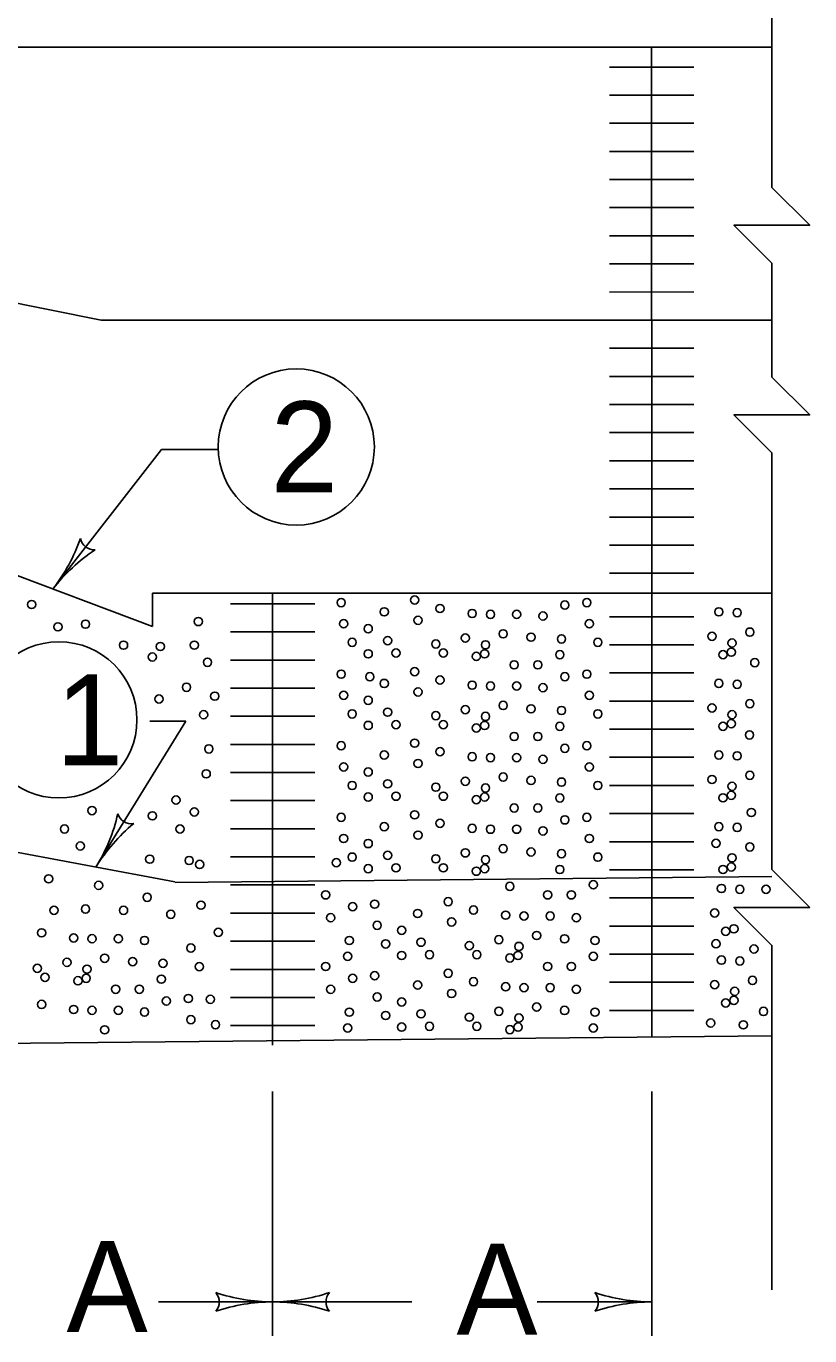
# Model space of a CAD drawing. Extents: x 997.6 to 1036.9, y 998.9 to 1022.5.
# Drawn here: x 1012.239 to 1013.961, y 1017.443 to 1020.321 of the extents above; entities that cross this region are included whole.
import ezdxf

# ---------------------------------------------------------------- set-up
doc = ezdxf.new("R2010")
doc.units = 0
doc.layers.add('Level 1', color=7, linetype='Continuous')

msp = doc.modelspace()

# ---------------------------------------------------------------- linework, layer by layer
at = {"layer": 'Level 1'}
for p, q in [((1013.8778, 1020.0916), (1013.8778, 1020.7233)), ((1007.2996, 1020.2749), (1013.8778, 1020.2749)), ((1013.6135, 1019.0749), (1013.6134, 1020.2749)), ((1013.5207, 1020.2311), (1013.7061, 1020.2311)), ((1013.5207, 1020.1693), (1013.7061, 1020.1693)), ((1013.5207, 1020.1075), (1013.7061, 1020.1074)), ((1013.5208, 1020.0457), (1013.7061, 1020.0457)), ((1013.5208, 1019.9838), (1013.7061, 1019.9839)), ((1013.5207, 1019.9221), (1013.7061, 1019.9221)), ((1013.5208, 1019.8603), (1013.7061, 1019.8603)), ((1013.5208, 1019.7984), (1013.7062, 1019.7985)), ((1011.9535, 1019.7649), (1012.4035, 1019.6749)), ((1013.5208, 1019.7367), (1013.7062, 1019.7368)), ((1012.4035, 1019.6749), (1013.8778, 1019.6749)), ((1013.5208, 1019.6132), (1013.7061, 1019.6131)), ((1013.5208, 1019.5513), (1013.7062, 1019.5513)), ((1013.5208, 1019.4895), (1013.7062, 1019.4895)), ((1013.5208, 1019.4278), (1013.7062, 1019.4277)), ((1012.5358, 1019.3908), (1012.2973, 1019.0841)), ((1012.6608, 1019.3908), (1012.5358, 1019.3908)), ((1013.5208, 1019.3658), (1013.7062, 1019.3659)), ((1013.5208, 1019.3041), (1013.7062, 1019.3041)), ((1013.8778, 1018.5927), (1013.8778, 1019.2583)), ((1013.5208, 1019.2423), (1013.7062, 1019.2423)), ((1013.5208, 1019.1805), (1013.7062, 1019.1805)), ((1012.1276, 1019.1478), (1012.5161, 1019.002)), ((1013.5208, 1019.1187), (1013.7063, 1019.1188)), ((1012.5161, 1019.0749), (1012.5161, 1019.002)), ((1012.5161, 1019.0749), (1013.8778, 1019.0749)), ((1012.7803, 1018.0816), (1012.7802, 1019.0733)), ((1013.6136, 1018.0999), (1013.6135, 1019.0749)), ((1012.6874, 1019.0515), (1012.8728, 1019.0515)), ((1013.5208, 1019.0231), (1013.7062, 1019.0231)), ((1012.6874, 1018.9898), (1012.8728, 1018.9898)), ((1013.5208, 1018.9613), (1013.7062, 1018.9613)), ((1012.6874, 1018.928), (1012.8728, 1018.928)), ((1013.5208, 1018.8996), (1013.7062, 1018.8996)), ((1012.6874, 1018.8663), (1012.8728, 1018.8663)), ((1013.5208, 1018.8378), (1013.7062, 1018.8378)), ((1012.5893, 1018.7935), (1012.3919, 1018.4732)), ((1012.5103, 1018.7935), (1012.5893, 1018.7935)), ((1012.6874, 1018.8045), (1012.8728, 1018.8045)), ((1013.5208, 1018.7761), (1013.7062, 1018.7761)), ((1012.6874, 1018.7428), (1012.8728, 1018.7428)), ((1013.5208, 1018.7143), (1013.7062, 1018.7143)), ((1012.6874, 1018.6809), (1012.8728, 1018.681)), ((1013.5208, 1018.6525), (1013.7062, 1018.6524)), ((1012.6874, 1018.6192), (1012.8728, 1018.6191)), ((1013.5208, 1018.5907), (1013.7062, 1018.5907)), ((1012.6875, 1018.5573), (1012.8728, 1018.5573)), ((1012.1143, 1018.525), (1012.5656, 1018.4407)), ((1013.5208, 1018.5288), (1013.7062, 1018.5289)), ((1012.6875, 1018.4955), (1012.8728, 1018.4956)), ((1013.8778, 1018.4525), (1012.5659, 1018.4394)), ((1013.5208, 1018.4671), (1013.7062, 1018.4671)), ((1012.6874, 1018.4338), (1012.8728, 1018.4338)), ((1013.5208, 1018.4053), (1013.7062, 1018.4053)), ((1012.6875, 1018.372), (1012.8728, 1018.3719)), ((1013.5208, 1018.3434), (1013.7063, 1018.3435)), ((1012.6875, 1018.3101), (1012.8729, 1018.3102)), ((1013.5208, 1018.2817), (1013.7063, 1018.2818)), ((1012.6875, 1018.2483), (1012.8729, 1018.2484)), ((1013.5208, 1018.2199), (1013.7063, 1018.22)), ((1012.6875, 1018.1866), (1012.8729, 1018.1867)), ((1013.8778, 1017.5443), (1013.8778, 1018.176)), ((1013.5208, 1018.1582), (1013.7062, 1018.1581)), ((1013.8778, 1018.1025), (1011.1135, 1018.0749)), ((1012.6875, 1018.1248), (1012.8728, 1018.1248)), ((1012.7803, 1017.4432), (1012.7803, 1017.9801)), ((1013.6136, 1017.4432), (1013.6136, 1017.9801)), ((1012.5295, 1017.5177), (1012.7803, 1017.5177)), ((1012.7803, 1017.5177), (1013.0863, 1017.5177)), ((1013.3614, 1017.5177), (1013.6136, 1017.5177))]:
    msp.add_line(p, q, dxfattribs=at)
for points in [[(1013.8778, 1019.6749), (1013.8778, 1019.7999), (1013.7944, 1019.8833), (1013.9611, 1019.8833), (1013.8778, 1019.9666), (1013.8778, 1020.0916)], [(1013.8778, 1019.2583), (1013.8778, 1019.3833), (1013.7944, 1019.4666), (1013.9611, 1019.4666), (1013.8778, 1019.5499), (1013.8778, 1019.6749)], [(1013.8778, 1018.176), (1013.8778, 1018.301), (1013.7944, 1018.3843), (1013.9611, 1018.3843), (1013.8778, 1018.4677), (1013.8778, 1018.5927)]]:
    msp.add_lwpolyline(points, dxfattribs=at)
for centre, radius in [((1012.8323, 1019.3962), 0.1716), ((1012.2506, 1019.0501), 0.00903), ((1012.931, 1019.0543), 0.00903), ((1013.0926, 1019.0599), 0.00903), ((1013.4226, 1019.0488), 0.00903), ((1013.471, 1019.0543), 0.00903), ((1013.0256, 1019.0339), 0.00903), ((1013.1, 1019.0153), 0.00903), ((1013.1482, 1019.0413), 0.00903), ((1013.2188, 1019.0302), 0.00903), ((1013.2592, 1019.0283), 0.00903), ((1013.3168, 1019.0283), 0.00903), ((1013.3744, 1019.0246), 0.00903), ((1013.761, 1019.034), 0.00903), ((1013.8014, 1019.0322), 0.00903), ((1012.3083, 1019.0011), 0.00903), ((1012.3689, 1019.0068), 0.00903), ((1012.617, 1019.0126), 0.00903), ((1012.9365, 1019.0078), 0.00903), ((1012.9904, 1018.9968), 0.00903), ((1013.2871, 1018.9856), 0.00903), ((1013.4765, 1019.0078), 0.00903), ((1013.8292, 1018.9894), 0.00903), ((1012.3105, 1018.7966), 0.1716), ((1012.4526, 1018.9607), 0.00903), ((1012.5333, 1018.9578), 0.00903), ((1012.6083, 1018.9607), 0.00903), ((1012.9551, 1018.967), 0.00903), ((1013.0331, 1018.9708), 0.00903), ((1013.139, 1018.9633), 0.00903), ((1013.204, 1018.9763), 0.00903), ((1013.2481, 1018.9614), 0.00903), ((1013.3484, 1018.9782), 0.00903), ((1013.4152, 1018.9744), 0.00903), ((1013.4951, 1018.967), 0.00903), ((1013.7461, 1018.9802), 0.00903), ((1013.7902, 1018.9653), 0.00903), ((1012.516, 1018.9348), 0.00903), ((1012.9904, 1018.9416), 0.00903), ((1013.0516, 1018.9434), 0.00903), ((1013.1556, 1018.9434), 0.00903), ((1013.2281, 1018.936), 0.00903), ((1013.2462, 1018.9416), 0.00903), ((1013.4115, 1018.9397), 0.00903), ((1013.7703, 1018.9398), 0.00903), ((1013.7884, 1018.9454), 0.00903), ((1012.6371, 1018.9232), 0.00903), ((1013.0926, 1018.9026), 0.00903), ((1013.3112, 1018.9174), 0.00903), ((1013.3632, 1018.9174), 0.00903), ((1013.8401, 1018.9223), 0.00903), ((1012.931, 1018.897), 0.00903), ((1012.994, 1018.8913), 0.00903), ((1013.0256, 1018.8766), 0.00903), ((1013.1482, 1018.884), 0.00903), ((1013.2188, 1018.8728), 0.00903), ((1013.2592, 1018.871), 0.00903), ((1013.3168, 1018.871), 0.00903), ((1013.4226, 1018.8914), 0.00903), ((1013.471, 1018.897), 0.00903), ((1013.761, 1018.8767), 0.00903), ((1013.8014, 1018.8748), 0.00903), ((1012.5305, 1018.8424), 0.00903), ((1012.591, 1018.8683), 0.00903), ((1012.6531, 1018.8487), 0.00903), ((1012.9365, 1018.8505), 0.00903), ((1013.1, 1018.858), 0.00903), ((1013.3744, 1018.8673), 0.00903), ((1013.4765, 1018.8505), 0.00903), ((1012.9904, 1018.8394), 0.00903), ((1013.0331, 1018.8134), 0.00903), ((1013.204, 1018.819), 0.00903), ((1013.2871, 1018.8283), 0.00903), ((1013.3484, 1018.8208), 0.00903), ((1013.4152, 1018.8171), 0.00903), ((1013.7461, 1018.8228), 0.00903), ((1013.8292, 1018.8321), 0.00903), ((1012.6285, 1018.8078), 0.00903), ((1012.9551, 1018.8097), 0.00903), ((1012.9904, 1018.7843), 0.00903), ((1013.0516, 1018.7861), 0.00903), ((1013.139, 1018.806), 0.00903), ((1013.1556, 1018.7861), 0.00903), ((1013.2462, 1018.7843), 0.00903), ((1013.2481, 1018.8041), 0.00903), ((1013.4951, 1018.8097), 0.00903), ((1013.7884, 1018.7881), 0.00903), ((1013.7902, 1018.8079), 0.00903), ((1013.2281, 1018.7787), 0.00903), ((1013.3112, 1018.7601), 0.00903), ((1013.3632, 1018.7601), 0.00903), ((1013.4115, 1018.7823), 0.00903), ((1013.7703, 1018.7825), 0.00903), ((1013.8286, 1018.7635), 0.00903), ((1012.6401, 1018.7328), 0.00903), ((1012.931, 1018.7397), 0.00903), ((1013.0926, 1018.7453), 0.00903), ((1013.1482, 1018.7267), 0.00903), ((1013.4226, 1018.7341), 0.00903), ((1013.471, 1018.7397), 0.00903), ((1013.0256, 1018.7193), 0.00903), ((1013.1, 1018.7007), 0.00903), ((1013.2188, 1018.7155), 0.00903), ((1013.2592, 1018.7137), 0.00903), ((1013.3168, 1018.7137), 0.00903), ((1013.3744, 1018.7099), 0.00903), ((1013.761, 1018.7193), 0.00903), ((1013.8014, 1018.7175), 0.00903), ((1012.6343, 1018.678), 0.00903), ((1012.9365, 1018.6932), 0.00903), ((1012.9904, 1018.6821), 0.00903), ((1013.2871, 1018.6709), 0.00903), ((1013.4765, 1018.6932), 0.00903), ((1013.8292, 1018.6748), 0.00903), ((1012.9551, 1018.6523), 0.00903), ((1013.0331, 1018.6561), 0.00903), ((1013.139, 1018.6487), 0.00903), ((1013.204, 1018.6617), 0.00903), ((1013.2481, 1018.6468), 0.00903), ((1013.3484, 1018.6635), 0.00903), ((1013.4152, 1018.6598), 0.00903), ((1013.4951, 1018.6523), 0.00903), ((1013.7461, 1018.6655), 0.00903), ((1013.7902, 1018.6506), 0.00903), ((1012.568, 1018.6203), 0.00903), ((1012.9904, 1018.6269), 0.00903), ((1013.0516, 1018.6288), 0.00903), ((1013.1556, 1018.6288), 0.00903), ((1013.2281, 1018.6213), 0.00903), ((1013.2462, 1018.6269), 0.00903), ((1013.4115, 1018.625), 0.00903), ((1013.7703, 1018.6252), 0.00903), ((1013.7884, 1018.6308), 0.00903), ((1012.3833, 1018.5973), 0.00903), ((1012.516, 1018.5857), 0.00903), ((1012.6083, 1018.5943), 0.00903), ((1013.0926, 1018.5879), 0.00903), ((1013.3112, 1018.6028), 0.00903), ((1013.3632, 1018.6028), 0.00903), ((1013.8324, 1018.5931), 0.00903), ((1012.3227, 1018.5568), 0.00903), ((1012.5766, 1018.5568), 0.00903), ((1012.931, 1018.5823), 0.00903), ((1013.0256, 1018.5619), 0.00903), ((1013.1482, 1018.5693), 0.00903), ((1013.2188, 1018.5582), 0.00903), ((1013.2592, 1018.5563), 0.00903), ((1013.3168, 1018.5563), 0.00903), ((1013.4226, 1018.5768), 0.00903), ((1013.471, 1018.5823), 0.00903), ((1013.761, 1018.562), 0.00903), ((1013.8014, 1018.5602), 0.00903), ((1012.9365, 1018.5358), 0.00903), ((1013.1, 1018.5433), 0.00903), ((1013.3744, 1018.5526), 0.00903), ((1013.4765, 1018.5358), 0.00903), ((1013.755, 1018.5253), 0.00903), ((1012.3574, 1018.5193), 0.00903), ((1012.9904, 1018.5248), 0.00903), ((1013.0331, 1018.4988), 0.00903), ((1013.204, 1018.5043), 0.00903), ((1013.2871, 1018.5136), 0.00903), ((1013.3484, 1018.5062), 0.00903), ((1013.4152, 1018.5024), 0.00903), ((1013.8292, 1018.5174), 0.00903), ((1012.5102, 1018.4905), 0.00903), ((1012.5968, 1018.4876), 0.00903), ((1012.6199, 1018.4789), 0.00903), ((1012.9204, 1018.4828), 0.00903), ((1012.9551, 1018.495), 0.00903), ((1012.9904, 1018.4696), 0.00903), ((1013.0516, 1018.4714), 0.00903), ((1013.139, 1018.4913), 0.00903), ((1013.1556, 1018.4714), 0.00903), ((1013.2462, 1018.4696), 0.00903), ((1013.2481, 1018.4894), 0.00903), ((1013.4115, 1018.4677), 0.00903), ((1013.4951, 1018.495), 0.00903), ((1013.7703, 1018.4678), 0.00903), ((1013.7884, 1018.4734), 0.00903), ((1013.7902, 1018.4933), 0.00903), ((1012.2881, 1018.4473), 0.00903), ((1013.2281, 1018.464), 0.00903), ((1012.3977, 1018.4328), 0.00903), ((1012.8968, 1018.412), 0.00903), ((1013.3017, 1018.4306), 0.00903), ((1013.3848, 1018.412), 0.00903), ((1013.4368, 1018.412), 0.00903), ((1013.4851, 1018.4343), 0.00903), ((1013.7668, 1018.426), 0.00903), ((1013.8072, 1018.4242), 0.00903), ((1013.8648, 1018.4242), 0.00903), ((1012.5045, 1018.4068), 0.00903), ((1012.6227, 1018.3895), 0.00903), ((1012.9562, 1018.386), 0.00903), ((1013.0046, 1018.3916), 0.00903), ((1013.1661, 1018.3972), 0.00903), ((1012.2996, 1018.378), 0.00903), ((1012.3689, 1018.3808), 0.00903), ((1012.4526, 1018.378), 0.00903), ((1012.5564, 1018.3693), 0.00903), ((1012.908, 1018.3618), 0.00903), ((1013.0992, 1018.3712), 0.00903), ((1013.1736, 1018.3526), 0.00903), ((1013.2218, 1018.3786), 0.00903), ((1013.2924, 1018.3674), 0.00903), ((1013.3328, 1018.3656), 0.00903), ((1013.3904, 1018.3656), 0.00903), ((1013.448, 1018.3618), 0.00903), ((1013.752, 1018.3722), 0.00903), ((1012.2724, 1018.3286), 0.00903), ((1012.6609, 1018.3298), 0.00903), ((1013.0101, 1018.3451), 0.00903), ((1013.064, 1018.334), 0.00903), ((1013.7761, 1018.3318), 0.00903), ((1013.7942, 1018.3374), 0.00903), ((1012.343, 1018.3174), 0.00903), ((1012.3834, 1018.3156), 0.00903), ((1012.441, 1018.3156), 0.00903), ((1012.4986, 1018.3118), 0.00903), ((1012.6006, 1018.2951), 0.00903), ((1012.9488, 1018.3117), 0.00903), ((1013.0286, 1018.3043), 0.00903), ((1013.1066, 1018.308), 0.00903), ((1013.2126, 1018.3006), 0.00903), ((1013.2776, 1018.3136), 0.00903), ((1013.3216, 1018.2987), 0.00903), ((1013.3606, 1018.3228), 0.00903), ((1013.422, 1018.3154), 0.00903), ((1013.4888, 1018.3117), 0.00903), ((1013.755, 1018.3046), 0.00903), ((1012.4112, 1018.2728), 0.00903), ((1012.9451, 1018.2769), 0.00903), ((1013.064, 1018.2788), 0.00903), ((1013.1252, 1018.2807), 0.00903), ((1013.2292, 1018.2807), 0.00903), ((1013.3017, 1018.2733), 0.00903), ((1013.3198, 1018.2788), 0.00903), ((1013.4851, 1018.2769), 0.00903), ((1013.7668, 1018.2687), 0.00903), ((1013.8072, 1018.2668), 0.00903), ((1013.8382, 1018.293), 0.00903), ((1012.2631, 1018.2506), 0.00903), ((1012.3281, 1018.2636), 0.00903), ((1012.3722, 1018.2487), 0.00903), ((1012.4726, 1018.2654), 0.00903), ((1012.5394, 1018.2617), 0.00903), ((1012.6192, 1018.2543), 0.00903), ((1012.8968, 1018.2547), 0.00903), ((1013.1661, 1018.2398), 0.00903), ((1013.3848, 1018.2547), 0.00903), ((1013.4368, 1018.2547), 0.00903), ((1012.2798, 1018.2307), 0.00903), ((1012.3523, 1018.2233), 0.00903), ((1012.3704, 1018.2288), 0.00903), ((1012.5356, 1018.2269), 0.00903), ((1012.9562, 1018.2287), 0.00903), ((1013.0046, 1018.2343), 0.00903), ((1013.0992, 1018.2138), 0.00903), ((1013.2218, 1018.2213), 0.00903), ((1013.2924, 1018.2101), 0.00903), ((1013.752, 1018.2148), 0.00903), ((1013.8351, 1018.2241), 0.00903), ((1012.4354, 1018.2047), 0.00903), ((1012.4874, 1018.2047), 0.00903), ((1012.5951, 1018.1843), 0.00903), ((1012.6435, 1018.1826), 0.00903), ((1012.908, 1018.2045), 0.00903), ((1013.0101, 1018.1878), 0.00903), ((1013.1736, 1018.1953), 0.00903), ((1013.3328, 1018.2083), 0.00903), ((1013.3904, 1018.2083), 0.00903), ((1013.448, 1018.2045), 0.00903), ((1013.7942, 1018.1801), 0.00903), ((1013.7961, 1018.1999), 0.00903), ((1012.2724, 1018.1713), 0.00903), ((1012.343, 1018.1601), 0.00903), ((1012.3834, 1018.1583), 0.00903), ((1012.441, 1018.1583), 0.00903), ((1012.4986, 1018.1545), 0.00903), ((1012.5468, 1018.1787), 0.00903), ((1012.9488, 1018.1543), 0.00903), ((1013.064, 1018.1767), 0.00903), ((1013.2776, 1018.1563), 0.00903), ((1013.3606, 1018.1655), 0.00903), ((1013.422, 1018.1581), 0.00903), ((1013.4888, 1018.1543), 0.00903), ((1013.7761, 1018.1745), 0.00903), ((1013.8592, 1018.1559), 0.00903), ((1012.6006, 1018.1378), 0.00903), ((1012.6546, 1018.1267), 0.00903), ((1013.0286, 1018.1469), 0.00903), ((1013.1066, 1018.1507), 0.00903), ((1013.1252, 1018.1233), 0.00903), ((1013.2126, 1018.1433), 0.00903), ((1013.2292, 1018.1233), 0.00903), ((1013.3216, 1018.1413), 0.00903), ((1013.7433, 1018.1303), 0.00903), ((1013.815, 1018.1264), 0.00903), ((1012.4112, 1018.1155), 0.00903), ((1012.9451, 1018.1196), 0.00903), ((1013.064, 1018.1215), 0.00903), ((1013.3017, 1018.1159), 0.00903), ((1013.3198, 1018.1215), 0.00903), ((1013.4851, 1018.1196), 0.00903)]:
    msp.add_circle(centre, radius, dxfattribs=at)
for centre, radius, start, end in [((1011.9889, 1019.3239), 0.3906, 322.125, 340.7938), ((1012.6056, 1018.8443), 0.3906, 123.4722, 142.1189), ((1012.3885, 1019.2013), 0.0312, 190.8996, 273.0163), ((1011.9889, 1019.3239), 0.3906, 322.1128, 322.125), ((1012.0594, 1018.6781), 0.3906, 328.3551, 347.0239), ((1012.7245, 1018.2682), 0.3906, 129.7022, 148.349), ((1012.4699, 1018.5996), 0.0312, 197.1297, 279.2464), ((1012.0594, 1018.6781), 0.3906, 328.3429, 328.3551), ((1012.6317, 1017.5177), 0.0312, 318.7746, 40.8913), ((1012.7803, 1017.9083), 0.3906, 251.3472, 269.9939), ((1012.7803, 1017.9083), 0.3906, 270, 288.6688), ((1012.9288, 1017.5176), 0.0312, 138.7746, 220.8913), ((1013.465, 1017.5177), 0.0312, 318.7746, 40.8913), ((1013.6136, 1017.9083), 0.3906, 251.3472, 269.9939), ((1012.7803, 1017.127), 0.3906, 90, 108.6688), ((1012.7803, 1017.9083), 0.3906, 269.9878, 270), ((1012.7803, 1017.127), 0.3906, 89.9878, 90), ((1012.7803, 1017.127), 0.3906, 71.3472, 89.9939), ((1013.6136, 1017.127), 0.3906, 90, 108.6688), ((1013.6136, 1017.127), 0.3906, 89.9878, 90)]:
    msp.add_arc(centre, radius, start, end, dxfattribs=at)

# ---------------------------------------------------------------- texts
for s, p in [('2', (1012.7756, 1019.2962)), ('1', (1012.3034, 1018.6966)), ('A', (1012.3273, 1017.4518)), ('A', (1013.1843, 1017.4455))]:
    msp.add_text(s, height=0.2, dxfattribs=at).set_placement(p)

doc.saveas('drawing.dxf')
